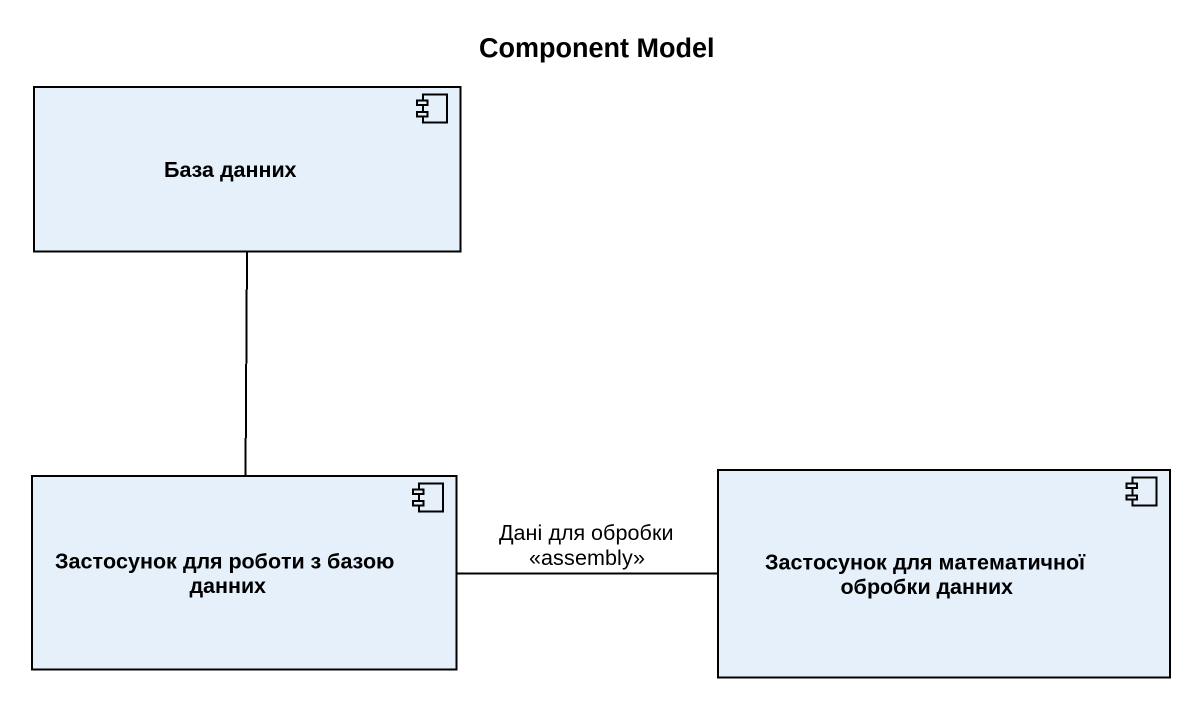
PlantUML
@startuml
title Component Model
component "База данних" as База_данних
component "Застосунок для роботи з базою данних" as Застосунок_для_роботи_з
component "Застосунок для математичної обробки данних" as Застосунок_для_математичної
База_данних -- Застосунок_для_роботи_з
Застосунок_для_роботи_з -right- Застосунок_для_математичної : Дані для обробки\n<<assembly>>
@enduml
